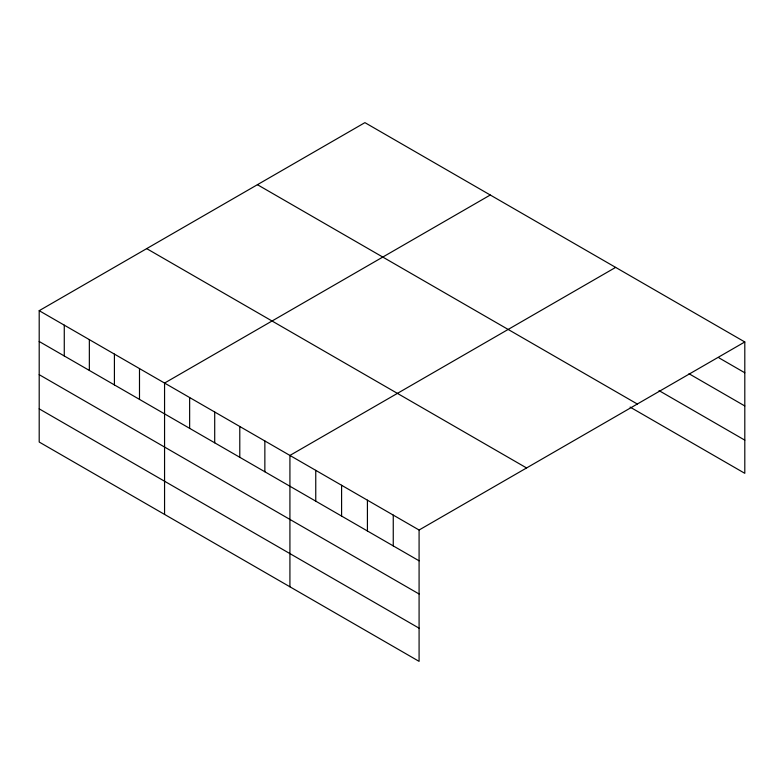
<?xml version="1.0" encoding="UTF-8"?>
<svg xmlns="http://www.w3.org/2000/svg" width="784" height="784" viewBox="0 0 784 784"><rect width="100%" height="100%" fill="white"/><g stroke="black" fill="none" stroke-linecap="round" stroke-linejoin="round"><path stroke-width="1.18" d="M419.087 593.998L419.087 530.013L39.2 310.68L39.2 442.039L419.087 661.363L419.087 593.998L39.2 374.674M630.101 407.102L744.8 473.32L744.8 341.961L364.913 122.637L39.2 310.68M490.274 195.01L164.562 383.062L164.562 514.412M615.636 267.393L289.923 455.435L289.923 586.795M419.087 530.013L744.8 341.961M718.967 357.857L744.8 372.772M688.999 373.733L744.8 405.955M659.04 390.618L744.8 440.138M257.426 184.691L637.314 404.015M146.686 248.626L526.574 467.95M39.2 341.491L419.087 560.815M39.2 408.856L419.087 628.18M393.254 515.098L393.254 545.899M367.422 500.182L367.422 530.984M341.589 485.267L341.589 516.078M315.756 470.351L315.756 501.162M264.855 440.961L264.855 471.772M239.786 426.486L239.786 457.297M214.708 412.012L214.708 442.813M189.64 397.537L189.64 428.338M139.493 368.588L139.493 399.389M114.415 354.103L114.415 384.915M89.347 339.629L89.347 370.44M64.268 325.154L64.268 355.965"/></g></svg>
